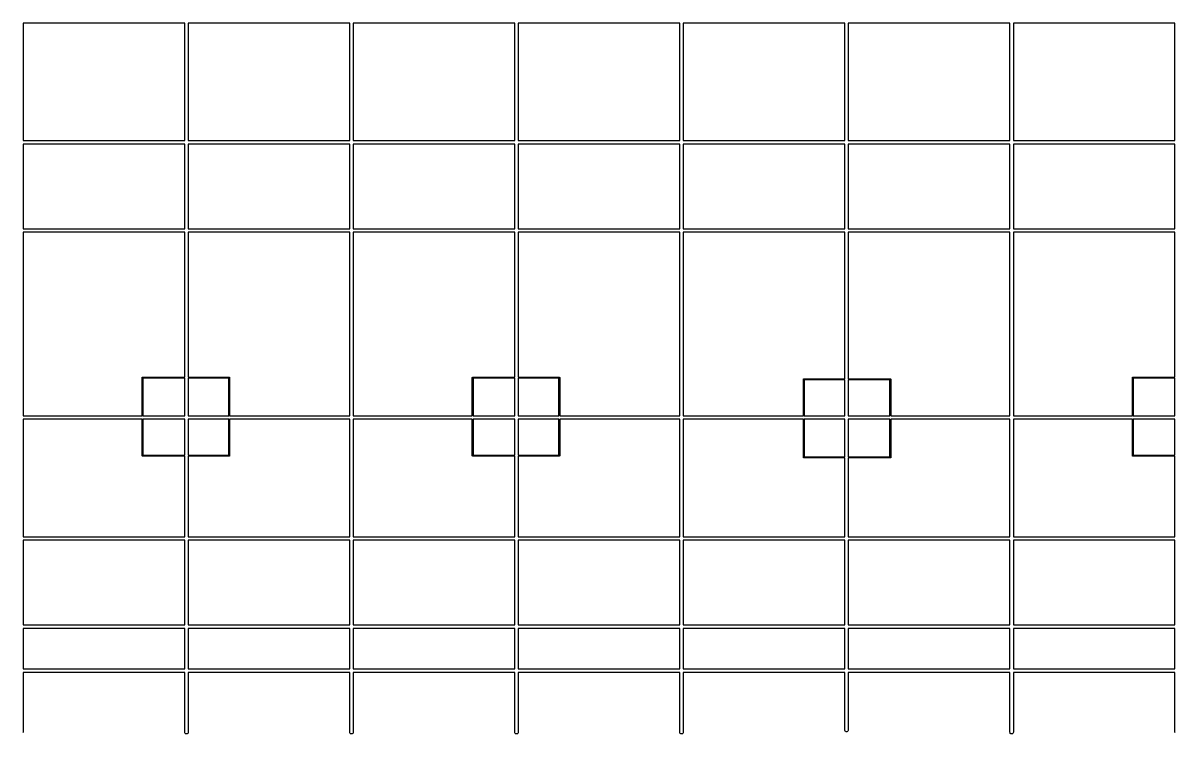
# Model space of a CAD drawing. Extents: x 15 to 494, y -198 to -76.
# Drawn here: x 369 to 435.5, y -198 to -156.9 of the extents above; entities that cross this region are included whole.
import ezdxf

# ---------------------------------------------------------------- set-up
doc = ezdxf.new("R2010")
doc.units = 0
doc.header["$MEASUREMENT"] = 0
doc.layers.add('BLACK', color=7, linetype='CONTINUOUS')

msp = doc.modelspace()

# ---------------------------------------------------------------- linework, layer by layer
at = {"layer": 'Black'}
for p, q in [((369.035, -156.945), (369.035, -163.73)), ((378.36, -156.945), (369.035, -156.945)), ((378.36, -163.73), (378.36, -156.945)), ((378.56, -156.945), (378.56, -163.73)), ((387.885, -156.945), (378.56, -156.945)), ((387.885, -163.73), (387.885, -156.945)), ((388.085, -156.945), (388.085, -163.73)), ((397.41, -156.945), (388.085, -156.945)), ((397.41, -163.73), (397.41, -156.945)), ((397.61, -156.945), (397.61, -163.73)), ((406.935, -156.945), (397.61, -156.945)), ((406.935, -163.73), (406.935, -156.945)), ((407.135, -156.945), (407.135, -163.73)), ((416.46, -156.945), (407.135, -156.945)), ((416.46, -163.73), (416.46, -156.945)), ((416.66, -156.945), (416.66, -163.73)), ((425.985, -156.945), (416.66, -156.945)), ((425.985, -163.73), (425.985, -156.945)), ((426.185, -156.945), (426.185, -163.73)), ((435.51, -156.945), (426.185, -156.945)), ((435.51, -163.73), (435.51, -156.945)), ((369.035, -163.73), (378.36, -163.73)), ((369.035, -163.93), (369.035, -168.81)), ((378.36, -163.93), (369.035, -163.93)), ((378.36, -168.81), (378.36, -163.93)), ((378.56, -163.73), (387.885, -163.73)), ((378.56, -163.93), (378.56, -168.81)), ((387.885, -163.93), (378.56, -163.93)), ((387.885, -168.81), (387.885, -163.93)), ((388.085, -163.73), (397.41, -163.73)), ((388.085, -163.93), (388.085, -168.81)), ((397.41, -163.93), (388.085, -163.93)), ((397.41, -168.81), (397.41, -163.93)), ((397.61, -163.73), (406.935, -163.73)), ((397.61, -163.93), (397.61, -168.81)), ((406.935, -163.93), (397.61, -163.93)), ((406.935, -168.81), (406.935, -163.93)), ((407.135, -163.73), (416.46, -163.73)), ((407.135, -163.93), (407.135, -168.81)), ((416.46, -163.93), (407.135, -163.93)), ((416.46, -168.81), (416.46, -163.93)), ((416.66, -163.73), (425.985, -163.73)), ((416.66, -163.93), (416.66, -168.81)), ((425.985, -163.93), (416.66, -163.93)), ((425.985, -168.81), (425.985, -163.93)), ((426.185, -163.73), (435.51, -163.73)), ((426.185, -163.93), (426.185, -168.81)), ((435.51, -163.93), (426.185, -163.93)), ((435.51, -168.81), (435.51, -163.93)), ((369.035, -168.81), (378.36, -168.81)), ((378.56, -168.81), (387.885, -168.81)), ((388.085, -168.81), (397.41, -168.81)), ((397.61, -168.81), (406.935, -168.81)), ((407.135, -168.81), (416.46, -168.81)), ((416.66, -168.81), (425.985, -168.81)), ((426.185, -168.81), (435.51, -168.81)), ((369.035, -169.01), (369.035, -179.605)), ((378.36, -169.01), (369.035, -169.01)), ((378.36, -177.38), (378.36, -169.01)), ((378.56, -169.01), (378.56, -177.38)), ((387.885, -169.01), (378.56, -169.01)), ((387.885, -179.605), (387.885, -169.01)), ((388.085, -169.01), (388.085, -179.605)), ((397.41, -169.01), (388.085, -169.01)), ((397.41, -177.38), (397.41, -169.01)), ((397.61, -169.01), (397.61, -177.38)), ((406.935, -169.01), (397.61, -169.01)), ((406.935, -179.605), (406.935, -169.01)), ((407.135, -169.01), (407.135, -179.605)), ((416.46, -169.01), (407.135, -169.01)), ((416.46, -177.48), (416.46, -169.01)), ((416.66, -169.01), (416.66, -177.48)), ((425.985, -169.01), (416.66, -169.01)), ((425.985, -179.605), (425.985, -169.01)), ((426.185, -169.01), (426.185, -179.605)), ((435.51, -169.01), (426.185, -169.01)), ((435.51, -177.38), (435.51, -169.01)), ((375.905, -177.401), (375.906, -177.399)), ((375.905, -177.403), (375.905, -177.401)), ((375.905, -177.405), (375.905, -177.403)), ((375.905, -179.605), (375.905, -177.405)), ((375.906, -177.399), (375.907, -177.396)), ((375.907, -177.396), (375.908, -177.395)), ((375.908, -177.392), (375.91, -177.391)), ((375.908, -177.395), (375.908, -177.392)), ((375.91, -177.391), (375.911, -177.389)), ((375.911, -177.389), (375.913, -177.388)), ((375.913, -177.388), (375.914, -177.386)), ((375.914, -177.386), (375.916, -177.385)), ((375.916, -177.385), (375.917, -177.383)), ((375.917, -177.383), (375.92, -177.383)), ((375.92, -177.383), (375.921, -177.382)), ((375.921, -177.382), (375.924, -177.381)), ((375.924, -177.381), (375.926, -177.38)), ((375.926, -177.38), (375.928, -177.38)), ((375.928, -177.38), (375.93, -177.38)), ((375.93, -177.38), (378.36, -177.38)), ((375.955, -177.43), (375.955, -179.605)), ((378.36, -177.43), (375.955, -177.43)), ((378.36, -179.605), (378.36, -177.43)), ((378.56, -177.38), (380.93, -177.38)), ((378.56, -177.43), (378.56, -179.605)), ((380.905, -177.43), (378.56, -177.43)), ((380.905, -179.605), (380.905, -177.43)), ((380.93, -177.38), (380.932, -177.38)), ((380.932, -177.38), (380.934, -177.38)), ((380.934, -177.38), (380.936, -177.381)), ((380.936, -177.381), (380.939, -177.382)), ((380.939, -177.382), (380.94, -177.383)), ((380.94, -177.383), (380.942, -177.383)), ((380.942, -177.383), (380.944, -177.385)), ((380.944, -177.385), (380.946, -177.386)), ((380.946, -177.386), (380.947, -177.388)), ((380.947, -177.388), (380.949, -177.389)), ((380.949, -177.389), (380.95, -177.391)), ((380.95, -177.391), (380.952, -177.392)), ((380.952, -177.392), (380.952, -177.395)), ((380.952, -177.395), (380.953, -177.396)), ((380.953, -177.396), (380.954, -177.399)), ((380.954, -177.399), (380.955, -177.401)), ((380.955, -177.401), (380.955, -177.403)), ((380.955, -177.403), (380.955, -177.405)), ((380.955, -177.405), (380.955, -179.605)), ((394.955, -177.401), (394.956, -177.399)), ((394.955, -177.403), (394.955, -177.401)), ((394.955, -177.405), (394.955, -177.403)), ((394.955, -179.605), (394.955, -177.405)), ((394.956, -177.399), (394.957, -177.396)), ((394.957, -177.396), (394.958, -177.395)), ((394.958, -177.392), (394.96, -177.391)), ((394.958, -177.395), (394.958, -177.392)), ((394.96, -177.391), (394.961, -177.389)), ((394.961, -177.389), (394.963, -177.388)), ((394.963, -177.388), (394.964, -177.386)), ((394.964, -177.386), (394.966, -177.385)), ((394.966, -177.385), (394.967, -177.383)), ((394.967, -177.383), (394.97, -177.383)), ((394.97, -177.383), (394.971, -177.382)), ((394.971, -177.382), (394.974, -177.381)), ((394.974, -177.381), (394.976, -177.38)), ((394.976, -177.38), (394.978, -177.38)), ((394.978, -177.38), (394.98, -177.38)), ((394.98, -177.38), (397.41, -177.38)), ((395.005, -177.43), (395.005, -179.605)), ((397.41, -177.43), (395.005, -177.43)), ((397.41, -179.605), (397.41, -177.43)), ((397.61, -177.38), (399.98, -177.38)), ((397.61, -177.43), (397.61, -179.605)), ((399.955, -177.43), (397.61, -177.43)), ((399.955, -179.605), (399.955, -177.43)), ((399.98, -177.38), (399.982, -177.38)), ((399.982, -177.38), (399.984, -177.38)), ((399.984, -177.38), (399.986, -177.381)), ((399.986, -177.381), (399.989, -177.382)), ((399.989, -177.382), (399.99, -177.383)), ((399.99, -177.383), (399.993, -177.383)), ((399.993, -177.383), (399.994, -177.385)), ((399.994, -177.385), (399.996, -177.386)), ((399.996, -177.386), (399.997, -177.388)), ((399.997, -177.388), (399.999, -177.389)), ((399.999, -177.389), (400, -177.391)), ((400, -177.391), (400.002, -177.392)), ((400.002, -177.392), (400.002, -177.395)), ((400.002, -177.395), (400.003, -177.396)), ((400.003, -177.396), (400.004, -177.399)), ((400.004, -177.399), (400.005, -177.401)), ((400.005, -177.401), (400.005, -177.403)), ((400.005, -177.403), (400.005, -177.405)), ((400.005, -177.405), (400.005, -179.605)), ((414.066, -177.499), (414.067, -177.496)), ((414.067, -177.496), (414.068, -177.495)), ((414.068, -177.492), (414.07, -177.491)), ((414.068, -177.495), (414.068, -177.492)), ((414.07, -177.491), (414.071, -177.489)), ((414.071, -177.489), (414.073, -177.488)), ((414.073, -177.488), (414.074, -177.486)), ((414.074, -177.486), (414.076, -177.485)), ((414.076, -177.485), (414.077, -177.483)), ((414.077, -177.483), (414.08, -177.483)), ((414.08, -177.483), (414.081, -177.482)), ((414.081, -177.482), (414.084, -177.481)), ((414.084, -177.481), (414.086, -177.48)), ((414.086, -177.48), (414.088, -177.48)), ((414.088, -177.48), (414.09, -177.48)), ((414.09, -177.48), (416.46, -177.48)), ((416.66, -177.48), (419.09, -177.48)), ((419.09, -177.48), (419.092, -177.48)), ((419.092, -177.48), (419.094, -177.48)), ((419.094, -177.48), (419.096, -177.481)), ((419.096, -177.481), (419.099, -177.482)), ((419.099, -177.482), (419.1, -177.483)), ((419.1, -177.483), (419.102, -177.483)), ((419.102, -177.483), (419.104, -177.485)), ((419.104, -177.485), (419.106, -177.486)), ((419.106, -177.486), (419.107, -177.488)), ((419.107, -177.488), (419.109, -177.489)), ((419.109, -177.489), (419.11, -177.491)), ((419.11, -177.491), (419.112, -177.492)), ((419.112, -177.492), (419.112, -177.495)), ((419.112, -177.495), (419.113, -177.496)), ((419.113, -177.496), (419.114, -177.499)), ((433.055, -177.401), (433.056, -177.399)), ((433.055, -177.403), (433.055, -177.401)), ((433.055, -177.405), (433.055, -177.403)), ((433.055, -179.605), (433.055, -177.405)), ((433.056, -177.399), (433.057, -177.396)), ((433.057, -177.396), (433.058, -177.395)), ((433.058, -177.392), (433.06, -177.391)), ((433.058, -177.395), (433.058, -177.392)), ((433.06, -177.391), (433.061, -177.389)), ((433.061, -177.389), (433.063, -177.388)), ((433.063, -177.388), (433.064, -177.386)), ((433.064, -177.386), (433.066, -177.385)), ((433.066, -177.385), (433.067, -177.383)), ((433.067, -177.383), (433.07, -177.383)), ((433.07, -177.383), (433.071, -177.382)), ((433.071, -177.382), (433.074, -177.381)), ((433.074, -177.381), (433.076, -177.38)), ((433.076, -177.38), (433.078, -177.38)), ((433.078, -177.38), (433.08, -177.38)), ((433.08, -177.38), (435.51, -177.38)), ((433.105, -177.43), (433.105, -179.605)), ((435.51, -177.43), (433.105, -177.43)), ((435.51, -179.605), (435.51, -177.43)), ((414.065, -177.501), (414.066, -177.499)), ((414.065, -177.503), (414.065, -177.501)), ((414.065, -177.505), (414.065, -177.503)), ((414.065, -179.605), (414.065, -177.505)), ((414.115, -177.53), (414.115, -179.605)), ((416.46, -177.53), (414.115, -177.53)), ((416.46, -179.605), (416.46, -177.53)), ((416.66, -177.53), (416.66, -179.605)), ((419.065, -177.53), (416.66, -177.53)), ((419.065, -179.605), (419.065, -177.53)), ((419.114, -177.499), (419.115, -177.501)), ((419.115, -177.501), (419.115, -177.503)), ((419.115, -177.503), (419.115, -177.505)), ((419.115, -177.505), (419.115, -179.605)), ((369.035, -179.605), (375.905, -179.605)), ((369.035, -179.805), (369.035, -186.59)), ((375.905, -179.805), (369.035, -179.805)), ((375.905, -181.905), (375.905, -179.805)), ((375.955, -179.605), (378.36, -179.605)), ((375.955, -179.805), (375.955, -181.88)), ((378.36, -179.805), (375.955, -179.805)), ((378.36, -181.88), (378.36, -179.805)), ((378.56, -179.605), (380.905, -179.605)), ((378.56, -179.805), (378.56, -181.88)), ((380.905, -179.805), (378.56, -179.805)), ((380.905, -181.88), (380.905, -179.805)), ((380.955, -179.605), (387.885, -179.605)), ((380.955, -179.805), (380.955, -181.905)), ((387.885, -179.805), (380.955, -179.805)), ((387.885, -186.59), (387.885, -179.805)), ((388.085, -179.605), (394.955, -179.605)), ((388.085, -179.805), (388.085, -186.59)), ((394.955, -179.805), (388.085, -179.805)), ((394.955, -181.905), (394.955, -179.805)), ((395.005, -179.605), (397.41, -179.605)), ((395.005, -179.805), (395.005, -181.88)), ((397.41, -179.805), (395.005, -179.805)), ((397.41, -181.88), (397.41, -179.805)), ((397.61, -179.605), (399.955, -179.605)), ((397.61, -179.805), (397.61, -181.88)), ((399.955, -179.805), (397.61, -179.805)), ((399.955, -181.88), (399.955, -179.805)), ((400.005, -179.605), (406.935, -179.605)), ((400.005, -179.805), (400.005, -181.905)), ((406.935, -179.805), (400.005, -179.805)), ((406.935, -186.59), (406.935, -179.805)), ((407.135, -179.605), (414.065, -179.605)), ((407.135, -179.805), (407.135, -186.59)), ((414.065, -179.805), (407.135, -179.805)), ((414.065, -182.005), (414.065, -179.805)), ((414.115, -179.605), (416.46, -179.605)), ((414.115, -179.805), (414.115, -181.98)), ((416.46, -179.805), (414.115, -179.805)), ((416.46, -181.98), (416.46, -179.805)), ((416.66, -179.605), (419.065, -179.605)), ((416.66, -179.805), (416.66, -181.98)), ((419.065, -179.805), (416.66, -179.805)), ((419.065, -181.98), (419.065, -179.805)), ((419.115, -179.605), (425.985, -179.605)), ((419.115, -179.805), (419.115, -182.005)), ((425.985, -179.805), (419.115, -179.805)), ((425.985, -186.59), (425.985, -179.805)), ((426.185, -179.605), (433.055, -179.605)), ((426.185, -179.805), (426.185, -186.59)), ((433.055, -179.805), (426.185, -179.805)), ((433.055, -181.905), (433.055, -179.805)), ((433.105, -179.605), (435.51, -179.605)), ((433.105, -179.805), (433.105, -181.88)), ((435.51, -179.805), (433.105, -179.805)), ((435.51, -181.88), (435.51, -179.805)), ((375.905, -181.907), (375.905, -181.905)), ((375.905, -181.909), (375.905, -181.907)), ((375.906, -181.911), (375.905, -181.909)), ((375.907, -181.914), (375.906, -181.911)), ((375.908, -181.915), (375.907, -181.914)), ((375.908, -181.917), (375.908, -181.915)), ((375.91, -181.919), (375.908, -181.917)), ((375.911, -181.921), (375.91, -181.919)), ((375.913, -181.922), (375.911, -181.921)), ((375.914, -181.924), (375.913, -181.922)), ((375.916, -181.925), (375.914, -181.924)), ((375.917, -181.927), (375.916, -181.925)), ((375.92, -181.927), (375.917, -181.927)), ((375.921, -181.928), (375.92, -181.927)), ((375.924, -181.929), (375.921, -181.928)), ((375.926, -181.93), (375.924, -181.929)), ((375.928, -181.93), (375.926, -181.93)), ((375.93, -181.93), (375.928, -181.93)), ((378.36, -181.93), (375.93, -181.93)), ((375.955, -181.88), (378.36, -181.88)), ((378.36, -186.59), (378.36, -181.93)), ((378.56, -181.88), (380.905, -181.88)), ((380.93, -181.93), (378.56, -181.93)), ((378.56, -181.93), (378.56, -186.59)), ((380.932, -181.93), (380.93, -181.93)), ((380.934, -181.93), (380.932, -181.93)), ((380.936, -181.929), (380.934, -181.93)), ((380.939, -181.928), (380.936, -181.929)), ((380.94, -181.927), (380.939, -181.928)), ((380.942, -181.927), (380.94, -181.927)), ((380.944, -181.925), (380.942, -181.927)), ((380.946, -181.924), (380.944, -181.925)), ((380.947, -181.922), (380.946, -181.924)), ((380.949, -181.921), (380.947, -181.922)), ((380.95, -181.919), (380.949, -181.921)), ((380.952, -181.917), (380.95, -181.919)), ((380.953, -181.914), (380.952, -181.915)), ((380.952, -181.915), (380.952, -181.917)), ((380.954, -181.911), (380.953, -181.914)), ((380.955, -181.909), (380.954, -181.911)), ((380.955, -181.905), (380.955, -181.907)), ((380.955, -181.907), (380.955, -181.909)), ((394.955, -181.907), (394.955, -181.905)), ((394.955, -181.909), (394.955, -181.907)), ((394.956, -181.911), (394.955, -181.909)), ((394.957, -181.914), (394.956, -181.911)), ((394.958, -181.915), (394.957, -181.914)), ((394.958, -181.917), (394.958, -181.915)), ((394.96, -181.919), (394.958, -181.917)), ((394.961, -181.921), (394.96, -181.919)), ((394.963, -181.922), (394.961, -181.921)), ((394.964, -181.924), (394.963, -181.922)), ((394.966, -181.925), (394.964, -181.924)), ((394.967, -181.927), (394.966, -181.925)), ((394.97, -181.927), (394.967, -181.927)), ((394.971, -181.928), (394.97, -181.927)), ((394.974, -181.929), (394.971, -181.928)), ((394.976, -181.93), (394.974, -181.929)), ((394.978, -181.93), (394.976, -181.93)), ((394.98, -181.93), (394.978, -181.93)), ((397.41, -181.93), (394.98, -181.93)), ((395.005, -181.88), (397.41, -181.88)), ((397.41, -186.59), (397.41, -181.93)), ((397.61, -181.88), (399.955, -181.88)), ((399.98, -181.93), (397.61, -181.93)), ((397.61, -181.93), (397.61, -186.59)), ((399.982, -181.93), (399.98, -181.93)), ((399.984, -181.93), (399.982, -181.93)), ((399.986, -181.929), (399.984, -181.93)), ((399.989, -181.928), (399.986, -181.929)), ((399.99, -181.927), (399.989, -181.928)), ((399.993, -181.927), (399.99, -181.927)), ((399.994, -181.925), (399.993, -181.927)), ((399.996, -181.924), (399.994, -181.925)), ((399.997, -181.922), (399.996, -181.924)), ((399.999, -181.921), (399.997, -181.922)), ((400, -181.919), (399.999, -181.921)), ((400.002, -181.917), (400, -181.919)), ((400.003, -181.914), (400.002, -181.915)), ((400.002, -181.915), (400.002, -181.917)), ((400.004, -181.911), (400.003, -181.914)), ((400.005, -181.909), (400.004, -181.911)), ((400.005, -181.905), (400.005, -181.907)), ((400.005, -181.907), (400.005, -181.909)), ((414.065, -182.007), (414.065, -182.005)), ((414.065, -182.009), (414.065, -182.007)), ((414.066, -182.011), (414.065, -182.009)), ((414.067, -182.014), (414.066, -182.011)), ((414.068, -182.015), (414.067, -182.014)), ((414.068, -182.017), (414.068, -182.015)), ((414.07, -182.019), (414.068, -182.017)), ((414.071, -182.021), (414.07, -182.019)), ((414.073, -182.022), (414.071, -182.021)), ((414.074, -182.024), (414.073, -182.022)), ((414.076, -182.025), (414.074, -182.024)), ((414.077, -182.027), (414.076, -182.025)), ((414.08, -182.027), (414.077, -182.027)), ((414.081, -182.028), (414.08, -182.027)), ((414.084, -182.029), (414.081, -182.028)), ((414.086, -182.03), (414.084, -182.029)), ((414.088, -182.03), (414.086, -182.03)), ((414.09, -182.03), (414.088, -182.03)), ((416.46, -182.03), (414.09, -182.03)), ((414.115, -181.98), (416.46, -181.98)), ((416.46, -186.59), (416.46, -182.03)), ((416.66, -181.98), (419.065, -181.98)), ((419.09, -182.03), (416.66, -182.03)), ((416.66, -182.03), (416.66, -186.59)), ((419.092, -182.03), (419.09, -182.03)), ((419.094, -182.03), (419.092, -182.03)), ((419.096, -182.029), (419.094, -182.03)), ((419.099, -182.028), (419.096, -182.029)), ((419.1, -182.027), (419.099, -182.028)), ((419.102, -182.027), (419.1, -182.027)), ((419.104, -182.025), (419.102, -182.027)), ((419.106, -182.024), (419.104, -182.025)), ((419.107, -182.022), (419.106, -182.024)), ((419.109, -182.021), (419.107, -182.022)), ((419.11, -182.019), (419.109, -182.021)), ((419.112, -182.017), (419.11, -182.019)), ((419.113, -182.014), (419.112, -182.015)), ((419.112, -182.015), (419.112, -182.017)), ((419.114, -182.011), (419.113, -182.014)), ((419.115, -182.009), (419.114, -182.011)), ((419.115, -182.005), (419.115, -182.007)), ((419.115, -182.007), (419.115, -182.009)), ((433.055, -181.907), (433.055, -181.905)), ((433.055, -181.909), (433.055, -181.907)), ((433.056, -181.911), (433.055, -181.909)), ((433.057, -181.914), (433.056, -181.911)), ((433.058, -181.915), (433.057, -181.914)), ((433.058, -181.917), (433.058, -181.915)), ((433.06, -181.919), (433.058, -181.917)), ((433.061, -181.921), (433.06, -181.919)), ((433.063, -181.922), (433.061, -181.921)), ((433.064, -181.924), (433.063, -181.922)), ((433.066, -181.925), (433.064, -181.924)), ((433.067, -181.927), (433.066, -181.925)), ((433.07, -181.927), (433.067, -181.927)), ((433.071, -181.928), (433.07, -181.927)), ((433.074, -181.929), (433.071, -181.928)), ((433.076, -181.93), (433.074, -181.929)), ((433.078, -181.93), (433.076, -181.93)), ((433.08, -181.93), (433.078, -181.93)), ((435.51, -181.93), (433.08, -181.93)), ((433.105, -181.88), (435.51, -181.88)), ((435.51, -186.59), (435.51, -181.93)), ((369.035, -186.59), (378.36, -186.59)), ((369.035, -186.79), (369.035, -191.67)), ((378.36, -186.79), (369.035, -186.79)), ((378.36, -191.67), (378.36, -186.79)), ((378.56, -186.59), (387.885, -186.59)), ((378.56, -186.79), (378.56, -191.67)), ((387.885, -186.79), (378.56, -186.79)), ((387.885, -191.67), (387.885, -186.79)), ((388.085, -186.59), (397.41, -186.59)), ((388.085, -186.79), (388.085, -191.67)), ((397.41, -186.79), (388.085, -186.79)), ((397.41, -191.67), (397.41, -186.79)), ((397.61, -186.59), (406.935, -186.59)), ((397.61, -186.79), (397.61, -191.67)), ((406.935, -186.79), (397.61, -186.79)), ((406.935, -191.67), (406.935, -186.79)), ((407.135, -186.59), (416.46, -186.59)), ((407.135, -186.79), (407.135, -191.67)), ((416.46, -186.79), (407.135, -186.79)), ((416.46, -191.67), (416.46, -186.79)), ((416.66, -186.59), (425.985, -186.59)), ((416.66, -186.79), (416.66, -191.67)), ((425.985, -186.79), (416.66, -186.79)), ((425.985, -191.67), (425.985, -186.79)), ((426.185, -186.59), (435.51, -186.59)), ((426.185, -186.79), (426.185, -191.67)), ((435.51, -186.79), (426.185, -186.79)), ((435.51, -191.67), (435.51, -186.79)), ((369.035, -191.67), (378.36, -191.67)), ((369.035, -191.87), (369.035, -194.21)), ((378.36, -191.87), (369.035, -191.87)), ((378.36, -194.21), (378.36, -191.87)), ((378.56, -191.67), (387.885, -191.67)), ((378.56, -191.87), (378.56, -194.21)), ((387.885, -191.87), (378.56, -191.87)), ((387.885, -194.21), (387.885, -191.87)), ((388.085, -191.67), (397.41, -191.67)), ((388.085, -191.87), (388.085, -194.21)), ((397.41, -191.87), (388.085, -191.87)), ((397.41, -194.21), (397.41, -191.87)), ((397.61, -191.67), (406.935, -191.67)), ((397.61, -191.87), (397.61, -194.21)), ((406.935, -191.87), (397.61, -191.87)), ((406.935, -194.21), (406.935, -191.87)), ((407.135, -191.67), (416.46, -191.67)), ((407.135, -191.87), (407.135, -194.21)), ((416.46, -191.87), (407.135, -191.87)), ((416.46, -194.21), (416.46, -191.87)), ((416.66, -191.67), (425.985, -191.67)), ((416.66, -191.87), (416.66, -194.21)), ((425.985, -191.87), (416.66, -191.87)), ((425.985, -194.21), (425.985, -191.87)), ((426.185, -191.67), (435.51, -191.67)), ((426.185, -191.87), (426.185, -194.21)), ((435.51, -191.87), (426.185, -191.87)), ((435.51, -194.21), (435.51, -191.87)), ((369.035, -194.21), (378.36, -194.21)), ((378.36, -194.41), (369.035, -194.41)), ((369.035, -194.41), (369.035, -197.866)), ((378.36, -197.866), (378.36, -194.41)), ((378.56, -194.21), (387.885, -194.21)), ((387.885, -194.41), (378.56, -194.41)), ((378.56, -194.41), (378.56, -197.866)), ((387.885, -197.866), (387.885, -194.41)), ((388.085, -194.21), (397.41, -194.21)), ((397.41, -194.41), (388.085, -194.41)), ((388.085, -194.41), (388.085, -197.866)), ((397.41, -197.866), (397.41, -194.41)), ((397.61, -194.21), (406.935, -194.21)), ((406.935, -194.41), (397.61, -194.41)), ((397.61, -194.41), (397.61, -197.866)), ((406.935, -197.866), (406.935, -194.41)), ((407.135, -194.21), (416.46, -194.21)), ((416.46, -194.41), (407.135, -194.41)), ((407.135, -194.41), (407.135, -197.866)), ((416.46, -197.739), (416.46, -194.41)), ((416.66, -194.21), (425.985, -194.21)), ((425.985, -194.41), (416.66, -194.41)), ((416.66, -194.41), (416.66, -197.739)), ((425.985, -197.866), (425.985, -194.41)), ((426.185, -194.21), (435.51, -194.21)), ((435.51, -194.41), (426.185, -194.41)), ((426.185, -194.41), (426.185, -197.866)), ((435.51, -197.866), (435.51, -194.41)), ((369.035, -197.866), (369.029, -197.9)), ((378.366, -197.9), (378.36, -197.866)), ((378.383, -197.93), (378.366, -197.9)), ((378.41, -197.953), (378.383, -197.93)), ((378.443, -197.964), (378.41, -197.953)), ((378.477, -197.964), (378.443, -197.964)), ((378.51, -197.953), (378.477, -197.964)), ((378.537, -197.93), (378.51, -197.953)), ((378.554, -197.9), (378.537, -197.93)), ((378.56, -197.866), (378.554, -197.9)), ((387.891, -197.9), (387.885, -197.866)), ((387.908, -197.93), (387.891, -197.9)), ((387.935, -197.953), (387.908, -197.93)), ((387.968, -197.964), (387.935, -197.953)), ((388.002, -197.964), (387.968, -197.964)), ((388.035, -197.953), (388.002, -197.964)), ((388.062, -197.93), (388.035, -197.953)), ((388.079, -197.9), (388.062, -197.93)), ((388.085, -197.866), (388.079, -197.9)), ((397.416, -197.9), (397.41, -197.866)), ((397.433, -197.93), (397.416, -197.9)), ((397.46, -197.953), (397.433, -197.93)), ((397.493, -197.964), (397.46, -197.953)), ((397.527, -197.964), (397.493, -197.964)), ((397.56, -197.953), (397.527, -197.964)), ((397.587, -197.93), (397.56, -197.953)), ((397.604, -197.9), (397.587, -197.93)), ((397.61, -197.866), (397.604, -197.9)), ((406.941, -197.9), (406.935, -197.866)), ((406.958, -197.93), (406.941, -197.9)), ((406.985, -197.953), (406.958, -197.93)), ((407.018, -197.964), (406.985, -197.953)), ((407.052, -197.964), (407.018, -197.964)), ((407.085, -197.953), (407.052, -197.964)), ((407.112, -197.93), (407.085, -197.953)), ((407.129, -197.9), (407.112, -197.93)), ((407.135, -197.866), (407.129, -197.9)), ((416.466, -197.773), (416.46, -197.739)), ((416.483, -197.803), (416.466, -197.773)), ((416.51, -197.826), (416.483, -197.803)), ((416.543, -197.837), (416.51, -197.826)), ((416.577, -197.837), (416.543, -197.837)), ((416.61, -197.826), (416.577, -197.837)), ((416.637, -197.803), (416.61, -197.826)), ((416.654, -197.773), (416.637, -197.803)), ((416.66, -197.739), (416.654, -197.773)), ((425.991, -197.9), (425.985, -197.866)), ((426.008, -197.93), (425.991, -197.9)), ((426.035, -197.953), (426.008, -197.93)), ((426.068, -197.964), (426.035, -197.953)), ((426.102, -197.964), (426.068, -197.964)), ((426.135, -197.953), (426.102, -197.964)), ((426.162, -197.93), (426.135, -197.953)), ((426.179, -197.9), (426.162, -197.93)), ((426.185, -197.866), (426.179, -197.9)), ((435.516, -197.9), (435.51, -197.866))]:
    msp.add_line(p, q, dxfattribs=at)

doc.saveas('drawing.dxf')
